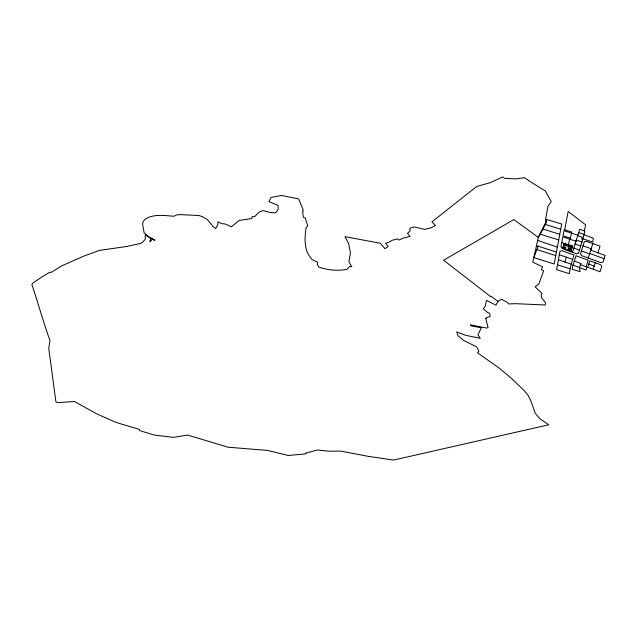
<?xml version="1.0" encoding="UTF-8"?>
<svg xmlns="http://www.w3.org/2000/svg" width="637" height="637" viewBox="0 0 637 637"><rect width="100%" height="100%" fill="white"/><g stroke="black" fill="none" stroke-linecap="round" stroke-linejoin="round"><path stroke-width="0.96" d="M586.12 266.792L588.182 260.183L576.095 255.771L572.95 265.04L572.185 269.3L580.116 271.665L579.471 267.524L580.88 263.519L574.319 261.011M557.51 264.841L559.987 251.225L562.208 250.707L574.041 255.023L571.19 264.132L569.255 273.695L556.523 269.626L557.51 264.841L570.203 268.822M533.846 257.579L554.166 264.021L561.707 224.025L546.124 219.327L546.156 223.03L538.209 237.824L532.827 262.197L542.597 266.792L541.394 269.762L543.703 270.852L538.791 284.022L535.112 286.777L541.999 293.482L541.195 294.756L541.362 297.375L545.622 302.973L545.184 304.98L515.317 303.674L508.875 303.968L507.243 302.328L501.518 299.223L497.975 301.397L495.897 305.139L486.437 300.369L485.418 305.625L483.372 308.897L487.91 312.695L489.55 313.149L490.259 316.231L485.283 318.404L486.349 318.651L486.023 319.424L488.077 327.8L486.19 327.999L470.432 324.846L471.189 325.881L481.285 327.792L477.957 334.911L480.322 338.327L465.623 335.301L456.705 331.917L457.987 335.755L463.76 340.516L476.611 346.87L478.889 351.146L477.479 352.794L499.201 368.114L511.224 378.195L524.195 390.545L528.288 395.625L531.147 401.605L535.247 413.182L540.272 419.042L548.799 424.768L393.594 460.073L368.186 456.339L340.97 451.115L328.883 451.203L317.473 449.993L305.641 453.09L306.031 453.624L304.741 453.99L288.219 455.479L267.572 450.423L228.11 447.222L187.772 435.087L173.352 437.34L154.09 435.023L139.734 430.62L139.28 429.354L116.03 422.411L96.625 413.811L74.394 401.469L57.863 402.695L55.937 401.907L48.746 348.391L49.989 340.548C43.348 322.155 38.085 303.061 31.85 284.405L33.339 282.669L41.891 277.031L49.734 272.246L51.119 272.429L62.068 265.709L83.789 256.114L99.253 250.445L126.938 246.431L140.729 243.374L142.409 242.394L145.268 239.257L145.244 234.822L151.017 238.835L149.687 241.296L150.34 241.63L152.251 239.201L154.839 240.499L154.847 239.902L149.361 237.115L144.129 232.855L142.624 224.216L142.967 221.987L145.005 219.247C153.613 213.666 164.426 215.632 174.068 216.222L176.457 214.995L179.801 214.597L198.848 215.529L202.072 216.524L207.479 219.622L212.901 226.43L215.688 228.572L217.854 224.399L217.886 221.756L221.732 223.675L224.957 223.921L231.342 226.812L239.13 220.458L251.758 218.563L252.212 216.588L254.458 216.787L259.203 212.057L263.097 210.56L269.093 212.264L274.515 212.917L276.673 211.763L278.122 209.055L278.035 205.353L268.941 201.618L270.924 197.518L281.586 195.463L298.562 198.895L303.021 209.334L303.14 210.887L302.639 210.958L303.323 217.313L305.195 217.886L307.806 226.031L306.11 227.513C304.414 238.453 303.801 251.273 312.337 259.705L317.529 262.197L317.393 264.578L318.747 267.062C327.721 270.16 337.706 271.147 347.069 269.332L349.665 266.433L351.863 266.839L348.869 261.584L350.454 252.969L348.638 243.748L345.007 236.669L380.289 243.223L384.995 248.693L388.132 246.527L385.528 243.223L388.849 242.227L392.209 240.253L397.679 238.931L399.017 240.069L403.356 238.047L410.093 236.446L407.465 233.285L410.005 231.207L409.917 228.157L414.368 226.939L424.537 229.4L431.074 227.799L435.461 225.434L431.902 221.883L476.699 186.498L490.315 182.66L502.681 176.927L504.719 178.376L515.954 178.933L524.53 177.675C531.234 182.66 538.456 186.498 545.439 191.14L551.252 201.618L547.876 206.507L545.758 218.587L545.989 221.859L538.169 237.29M568.523 244.712L569.55 239.122M570.187 239.329L571.715 232.035L564.167 229.599L564.708 229.774L568.148 211.46L585.729 224.909L584.288 230.849M582.943 238.827L584.83 231.024L579.702 229.368L572.552 252.324L576.437 253.749L578.484 253.319L582.943 238.827L592.744 242.124L593.31 238.166L583.914 234.798M571.19 264.132L564.955 262.11L566.293 257.133L559.334 254.808M581.963 241.988L576.31 239.974L575.92 241.184L575.076 243.987L580.729 246.001M581.398 250.922L580.442 254.059L581.764 255.668L600.707 262.587L602.976 262.165L605.15 255.413L590.73 250.214L592.84 243.533L586.191 241.327L584.336 241.742L581.398 250.922L589.575 253.852L591.2 248.717L583.038 245.874M593.262 269.204L587.704 267.222L589.846 260.788L600.54 264.689L601.798 266.37L599.99 271.784L593.262 269.204L595.237 262.755M562.885 248.239L564.286 243.772L571.588 246.408L570.187 250.874M564.414 248.788L564.708 247.857M565.282 249.011L565.791 247.387L563.14 246.431L562.63 248.056L571.11 251.113M566.301 245.763L566.556 244.95L563.904 243.995L563.649 244.807L572.137 247.865M568.578 246.583L568.069 248.207L571.628 249.489M568.459 250.158L568.976 248.534M569.486 246.909L569.996 245.285L572.647 246.24M568.658 250.325L568.952 249.386M572.552 252.324L570.919 251.726L572.687 246.097L561.754 242.45M597.92 252.801L600.006 246.145L592.84 243.533M588.262 258.041L589.711 253.438L604.083 258.718M580.88 263.519L580.482 264.658L587.051 267.15L585.984 270.008L572.95 265.04M534.196 256.592L538.177 246.185M545.383 224.471L560.751 229.201M542.915 229.073L559.812 234.305M540.16 234.193L558.768 239.966M577.855 235.141L563.952 230.753L563.004 235.817L570.426 238.19M536.951 249.608L555.878 255.636M536.473 245.635L556.531 252.085M575.92 241.184L562.797 236.932L560.926 246.877L562.527 248.653L570.919 251.726M578.659 232.632L584.01 234.416M537.644 240.38L557.447 247.148M558.442 259.745L564.971 262.022M577.695 235.634L582.083 237.171L581.804 239.154L582.728 239.512M566.293 257.133L572.671 259.41M569.741 246.097L572.392 247.052M562.885 247.244L565.537 248.199M568.722 249.346L571.373 250.301M573.841 248.056L579.463 250.126M588.755 264.076L594.21 266.107M538.408 237.466L513.876 219.598L443.591 260.222L490.514 296.524L490.944 296.173L497.975 301.397"/></g></svg>
